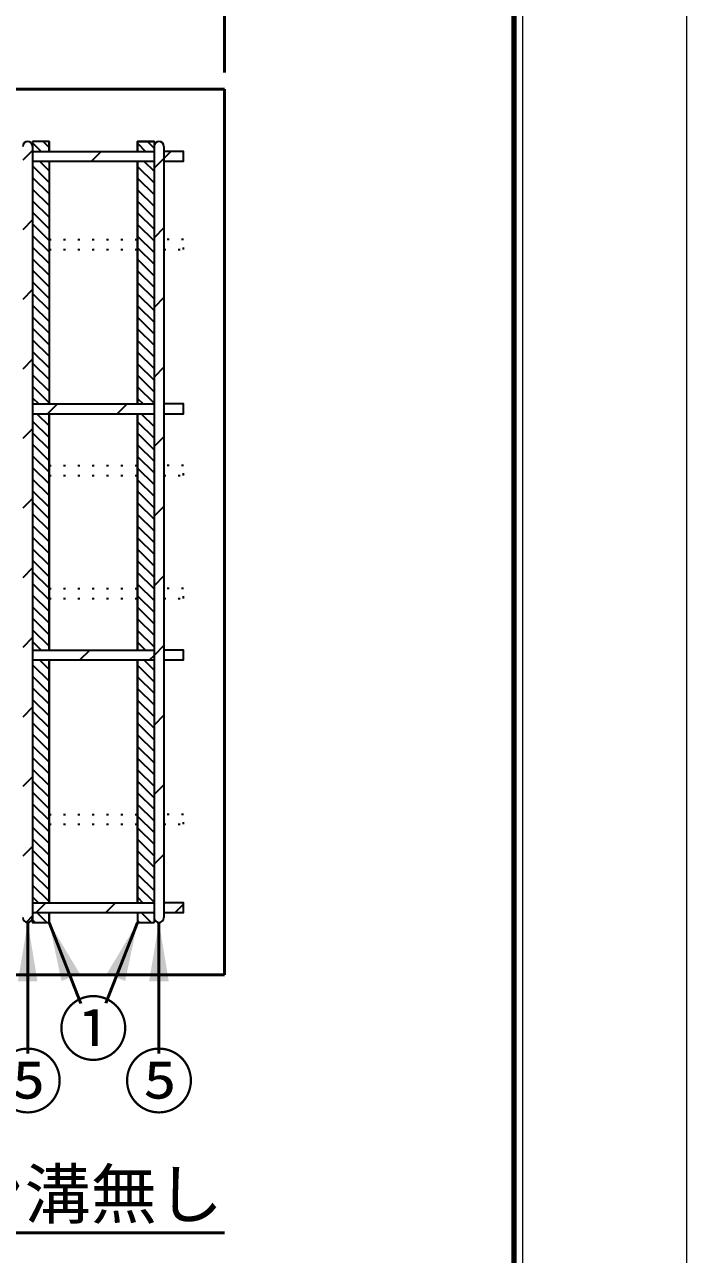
# Model space of a CAD drawing. Units: millimetres, scale not verified. Extents: x -2102 to 2102, y -1485 to 1485.
# Drawn here: x 1699 to 2102, y 278 to 1028 of the extents above; entities that cross this region are included whole.
import ezdxf
from ezdxf.enums import TextEntityAlignment as Align

# ---------------------------------------------------------------- set-up
doc = ezdxf.new("R2010")
doc.units = ezdxf.units.MM
doc.header["$LTSCALE"] = 5
doc.linetypes.add('DOTTED', pattern=[1.75, 0.25, -1.5])
doc.layers.add('0-0_V-nasSTD', color=7, linetype='Continuous', lineweight=35)
doc.layers.add('0-1_0', color=7, linetype='Continuous', lineweight=50)
doc.styles.add('ＭＳ ゴシック', font='')
doc.styles.get('ＭＳ ゴシック').set_extended_font_data('MS Gothic')

msp = doc.modelspace()

# ---------------------------------------------------------------- linework, layer by layer
at = {"layer": '0-0_V-nasSTD'}
for p, q in [((1703.932, 956.274), (1703.932, 953.274)), ((1703.932, 955.54), (1709.189, 950.283)), ((1710.269, 956.274), (1713.932, 952.611)), ((1767.932, 955.18), (1772.829, 950.283)), ((1773.9, 956.283), (1777.932, 952.251)), ((1703.932, 941.398), (1713.932, 931.398)), ((1708.118, 944.283), (1713.932, 938.469)), ((1767.932, 941.038), (1777.932, 931.038)), ((1771.758, 944.283), (1777.932, 938.109)), ((1703.932, 934.327), (1713.932, 924.327)), ((1767.932, 933.966), (1777.932, 923.966)), ((1703.932, 927.256), (1713.932, 917.256)), ((1767.932, 926.895), (1777.932, 916.895)), ((1703.932, 920.185), (1713.932, 910.185)), ((1767.932, 919.824), (1777.932, 909.824)), ((1703.932, 913.114), (1713.932, 903.114)), ((1767.932, 912.753), (1777.932, 902.753)), ((1703.932, 906.043), (1713.932, 896.043)), ((1767.932, 905.682), (1777.932, 895.682)), ((1703.932, 898.971), (1713.932, 888.971)), ((1767.932, 898.611), (1777.932, 888.611)), ((1703.932, 891.9), (1713.932, 881.9)), ((1703.932, 884.829), (1713.932, 874.829)), ((1767.932, 891.54), (1777.932, 881.54)), ((1703.932, 877.758), (1713.932, 867.758)), ((1767.932, 884.469), (1777.932, 874.469)), ((1767.932, 877.398), (1777.932, 867.398)), ((1703.932, 870.687), (1713.932, 860.687)), ((1767.932, 870.327), (1777.932, 860.327)), ((1703.932, 863.616), (1713.932, 853.616)), ((1767.932, 863.256), (1777.932, 853.256)), ((1703.932, 856.545), (1713.932, 846.545)), ((1767.932, 856.185), (1777.932, 846.185)), ((1703.932, 849.474), (1713.932, 839.474)), ((1767.932, 849.114), (1777.932, 839.114)), ((1703.932, 842.403), (1713.932, 832.403)), ((1767.932, 842.043), (1777.932, 832.043)), ((1703.932, 835.332), (1713.932, 825.332)), ((1767.932, 834.971), (1777.932, 824.971)), ((1703.932, 828.261), (1713.932, 818.261)), ((1767.932, 827.9), (1777.932, 817.9)), ((1703.932, 821.19), (1713.932, 811.19)), ((1767.932, 820.829), (1777.932, 810.829)), ((1703.932, 814.119), (1713.932, 804.119)), ((1767.932, 813.758), (1777.932, 803.758)), ((1703.932, 807.048), (1713.932, 797.048)), ((1767.932, 806.687), (1777.932, 796.687)), ((1703.932, 799.977), (1707.626, 796.283)), ((1767.932, 799.616), (1771.265, 796.283)), ((1706.555, 790.283), (1713.932, 782.905)), ((1713.632, 790.277), (1713.932, 789.977)), ((1770.194, 790.283), (1777.932, 782.545)), ((1703.932, 785.834), (1713.932, 775.834)), ((1767.932, 785.474), (1777.932, 775.474)), ((1703.932, 778.763), (1713.932, 768.763)), ((1767.932, 778.403), (1777.932, 768.403)), ((1703.932, 771.692), (1713.932, 761.692)), ((1767.932, 771.332), (1777.932, 761.332)), ((1703.932, 764.621), (1713.932, 754.621)), ((1703.932, 757.55), (1713.932, 747.55)), ((1767.932, 764.261), (1777.932, 754.261)), ((1767.932, 757.19), (1777.932, 747.19)), ((1703.932, 750.479), (1713.932, 740.479)), ((1767.932, 750.119), (1777.932, 740.119)), ((1703.932, 743.408), (1713.932, 733.408)), ((1767.932, 743.048), (1777.932, 733.048)), ((1703.932, 736.337), (1713.932, 726.337)), ((1767.932, 735.977), (1777.932, 725.977)), ((1703.932, 729.266), (1713.932, 719.266)), ((1767.932, 728.905), (1777.932, 718.905)), ((1703.932, 722.195), (1713.932, 712.195)), ((1767.932, 721.834), (1777.932, 711.834)), ((1703.932, 715.124), (1713.932, 705.124)), ((1767.932, 714.763), (1777.932, 704.763)), ((1703.932, 708.053), (1713.932, 698.053)), ((1767.932, 707.692), (1777.932, 697.692)), ((1703.932, 700.982), (1713.932, 690.982)), ((1767.932, 700.621), (1777.932, 690.621)), ((1703.932, 693.911), (1713.932, 683.911)), ((1767.932, 693.55), (1777.932, 683.55)), ((1703.932, 686.839), (1713.932, 676.839)), ((1767.932, 686.479), (1777.932, 676.479)), ((1703.932, 679.768), (1713.932, 669.768)), ((1767.932, 679.408), (1777.932, 669.408)), ((1703.932, 672.697), (1713.932, 662.697)), ((1767.932, 672.337), (1777.932, 662.337)), ((1703.932, 665.626), (1713.932, 655.626)), ((1767.932, 665.266), (1777.932, 655.266)), ((1703.932, 658.555), (1713.932, 648.555)), ((1767.932, 658.195), (1777.932, 648.195)), ((1703.932, 651.484), (1709.133, 646.283)), ((1767.932, 651.124), (1772.773, 646.283)), ((1703.932, 637.342), (1713.932, 627.342)), ((1708.062, 640.283), (1713.932, 634.413)), ((1767.932, 640.283), (1767.932, 545.403)), ((1771.702, 640.283), (1777.932, 634.053)), ((1703.932, 630.271), (1713.932, 620.271)), ((1767.932, 636.982), (1777.932, 626.982)), ((1767.932, 629.911), (1777.932, 619.911)), ((1703.932, 623.2), (1713.932, 613.2)), ((1767.932, 622.839), (1777.932, 612.839)), ((1703.932, 616.129), (1713.932, 606.129)), ((1767.932, 615.768), (1777.932, 605.768)), ((1703.932, 609.058), (1713.932, 599.058)), ((1767.932, 608.697), (1777.932, 598.697)), ((1703.932, 601.987), (1713.932, 591.987)), ((1767.932, 601.626), (1777.932, 591.626)), ((1703.932, 594.916), (1713.932, 584.916)), ((1767.932, 594.555), (1777.932, 584.555)), ((1703.932, 587.845), (1713.932, 577.845)), ((1767.932, 587.484), (1777.932, 577.484)), ((1703.932, 580.773), (1713.932, 570.773)), ((1767.932, 580.413), (1777.932, 570.413)), ((1703.932, 573.702), (1713.932, 563.702)), ((1767.932, 573.342), (1777.932, 563.342)), ((1703.932, 566.631), (1713.932, 556.631)), ((1767.932, 566.271), (1777.932, 556.271)), ((1703.932, 559.56), (1713.932, 549.56)), ((1767.932, 559.2), (1777.932, 549.2)), ((1703.932, 552.489), (1713.932, 542.489)), ((1767.932, 552.129), (1777.932, 542.129)), ((1703.932, 545.418), (1713.932, 535.418)), ((1767.932, 545.058), (1777.932, 535.058)), ((1703.932, 538.347), (1713.932, 528.347)), ((1767.932, 537.987), (1777.932, 527.987)), ((1703.932, 531.276), (1713.932, 521.276)), ((1767.932, 530.916), (1777.932, 520.916)), ((1703.932, 524.205), (1713.932, 514.205)), ((1767.932, 523.845), (1777.932, 513.845)), ((1703.932, 517.134), (1713.932, 507.134)), ((1703.932, 510.063), (1713.932, 500.063)), ((1767.932, 516.773), (1777.932, 506.773)), ((1703.932, 502.992), (1713.932, 492.992)), ((1767.932, 509.702), (1777.932, 499.702)), ((1767.932, 502.631), (1777.932, 492.631)), ((1703.932, 495.921), (1707.57, 492.283)), ((1767.932, 495.56), (1771.209, 492.283)), ((1703.932, 481.778), (1705.437, 480.274)), ((1706.499, 486.283), (1712.508, 480.274)), ((1713.57, 486.283), (1713.932, 485.921)), ((1767.932, 486.283), (1767.932, 480.283)), ((1767.932, 481.418), (1769.067, 480.283)), ((1767.932, 480.283), (1777.932, 480.283)), ((1770.138, 486.283), (1776.138, 480.283)), ((1777.209, 486.283), (1777.932, 485.56))]:
    msp.add_line(p, q, dxfattribs=at)
at = {"layer": '0-0_V-nasSTD', "lineweight": 50}
for p, q in [((1700.932, 400.274), (1700.932, 480.274)), ((1733.338, 430.911), (1713.932, 480.274)), ((1748.572, 431.028), (1767.932, 480.274)), ((1780.932, 400.274), (1780.932, 480.274))]:
    msp.add_line(p, q, dxfattribs=at)
at = {"layer": '0-0_V-nasSTD', "lineweight": 18}
for points in [[(-2102.5, -1485), (-2102.5, 1485), (2102.5, 1485), (2102.5, -1485)], [(-2002.5, -1385), (-2002.5, 1385), (2002.5, 1385), (2002.5, -1385)]]:
    msp.add_lwpolyline(points, close=True, dxfattribs=at)
at = {"layer": '0-0_V-nasSTD', "lineweight": 100}
msp.add_lwpolyline([(1997.5, -1380), (1997.5, 1380), (-1997.5, 1380)], dxfattribs=at)
at = {"layer": '0-0_V-nasSTD'}
for points in [[(1713.932, 950.283), (1713.932, 950.274), (1713.932, 956.274), (1703.932, 956.274)], [(1777.932, 956.283), (1767.932, 956.283), (1767.932, 950.283)], [(1713.932, 944.274), (1713.932, 939.651), (1713.932, 897.162), (1713.932, 891.162), (1713.932, 796.274)], [(1767.932, 944.283), (1767.932, 897.162), (1767.932, 891.162), (1767.932, 796.283)], [(1713.932, 646.274), (1713.932, 682.783), (1713.932, 688.783), (1713.932, 752.783), (1713.932, 758.783), (1713.932, 790.274)], [(1767.932, 790.283), (1767.932, 758.783), (1767.932, 752.783), (1767.932, 688.783)], [(1767.932, 688.783), (1767.932, 682.783), (1767.932, 646.283)], [(1713.932, 492.274), (1713.932, 539.403), (1713.932, 545.403), (1713.932, 640.274)], [(1767.932, 545.403), (1767.932, 539.403), (1767.932, 492.283)], [(1703.932, 483.274), (1703.932, 480.274), (1713.932, 480.274), (1713.932, 486.274)]]:
    msp.add_lwpolyline(points, dxfattribs=at)
for points in [[(1694.932, 444.274), (1700.932, 480.274), (1706.932, 444.274)], [(1713.932, 480.274), (1721.519, 444.575), (1727.103, 446.77)], [(1713.932, 480.274), (1727.103, 446.77), (1732.687, 448.965)], [(1749.177, 448.965), (1754.761, 446.77), (1767.932, 480.274)], [(1754.761, 446.77), (1760.345, 444.575), (1767.932, 480.274)], [(1774.932, 444.274), (1780.932, 480.274), (1786.932, 444.274)]]:
    msp.add_solid(points, dxfattribs=at)
at = {"layer": '0-1_0'}
for p, q in [((1820.932, 998.283), (1820.932, 1108.283)), ((1820.932, 988.283), (1082.432, 988.283)), ((1820.932, 448.283), (1820.932, 988.283)), ((1820.932, 895.283), (1820.932, 963.216)), ((1082.432, 448.283), (1820.932, 448.283)), ((1537.724, 290.956), (1820.932, 290.956))]:
    msp.add_line(p, q, dxfattribs=at)
at = {"layer": '0-1_0', "lineweight": 35}
for p, q in [((1713.932, 956.274), (1703.932, 956.274)), ((1703.932, 953.274), (1703.932, 483.274)), ((1713.932, 956.274), (1713.932, 950.274)), ((1777.932, 956.283), (1767.932, 956.283)), ((1767.932, 956.283), (1767.932, 950.283)), ((1767.932, 950.283), (1767.932, 956.283)), ((1777.932, 953.274), (1777.932, 483.274)), ((1783.932, 953.274), (1783.932, 483.274)), ((1703.932, 950.864), (1697.932, 944.864)), ((1703.932, 950.283), (1777.932, 950.283)), ((1717.485, 950.274), (1717.493, 950.283)), ((1724.557, 950.275), (1724.564, 950.283)), ((1731.629, 950.276), (1731.635, 950.283)), ((1738.701, 950.277), (1738.706, 950.283)), ((1739.777, 944.283), (1745.777, 950.283)), ((1745.773, 950.278), (1745.777, 950.283)), ((1752.845, 950.279), (1752.848, 950.283)), ((1759.917, 950.28), (1759.919, 950.283)), ((1766.989, 950.281), (1766.99, 950.283)), ((1783.932, 946.011), (1777.932, 940.011)), ((1788.204, 950.283), (1783.932, 946.011)), ((1703.932, 944.283), (1777.932, 944.283)), ((1713.932, 944.274), (1713.932, 796.274)), ((1767.932, 796.283), (1767.932, 944.283)), ((1703.932, 908.438), (1697.932, 902.438)), ((1783.932, 903.585), (1777.932, 897.585)), ((1703.932, 866.011), (1697.932, 860.011)), ((1783.932, 861.158), (1777.932, 855.158)), ((1703.932, 823.585), (1697.932, 817.585)), ((1783.932, 818.732), (1777.932, 812.732)), ((1703.932, 796.283), (1777.932, 796.283)), ((1719.056, 796.283), (1713.056, 790.283)), ((1755.483, 790.283), (1761.483, 796.283)), ((1703.932, 790.283), (1777.932, 790.283)), ((1713.932, 790.274), (1713.932, 646.274)), ((1767.932, 646.283), (1767.932, 790.283)), ((1703.932, 781.158), (1697.932, 775.158)), ((1783.932, 776.306), (1777.932, 770.306)), ((1703.932, 738.732), (1697.932, 732.732)), ((1783.932, 733.879), (1777.932, 727.879)), ((1703.932, 696.306), (1697.932, 690.306)), ((1783.932, 691.453), (1777.932, 685.453)), ((1703.932, 653.879), (1697.932, 647.879)), ((1703.932, 646.283), (1777.932, 646.283)), ((1732.762, 640.283), (1738.762, 646.283)), ((1783.932, 649.026), (1777.932, 643.026)), ((1703.932, 640.283), (1777.932, 640.283)), ((1713.932, 640.274), (1713.932, 492.274)), ((1767.932, 492.283), (1767.932, 640.283)), ((1775.188, 640.283), (1777.932, 643.026)), ((1703.932, 611.453), (1697.932, 605.453)), ((1783.932, 606.6), (1777.932, 600.6)), ((1703.932, 569.026), (1697.932, 563.026)), ((1783.932, 564.174), (1777.932, 558.174)), ((1703.932, 526.6), (1697.932, 520.6)), ((1783.932, 521.747), (1777.932, 515.747)), ((1703.932, 492.283), (1777.932, 492.283)), ((1712.041, 492.283), (1706.041, 486.283)), ((1748.468, 486.283), (1754.468, 492.283)), ((1795.932, 491.321), (1790.894, 486.283)), ((1703.932, 484.174), (1700.139, 480.381)), ((1703.932, 486.283), (1777.932, 486.283)), ((1703.932, 480.274), (1713.932, 480.274)), ((1703.932, 480.274), (1713.932, 480.274)), ((1713.932, 486.274), (1713.932, 480.274)), ((1767.932, 486.283), (1767.932, 480.283)), ((1767.932, 480.283), (1777.932, 480.283)), ((1767.932, 480.283), (1777.932, 480.283)), ((1777.823, 480.283), (1777.932, 480.392)), ((1777.932, 483.274), (1777.932, 480.283))]:
    msp.add_line(p, q, dxfattribs=at)
at = {"layer": '0-1_0', "linetype": 'DOTTED', "lineweight": 35}
for p, q in [((1713.932, 896.459), (1767.932, 896.459)), ((1713.932, 890.459), (1767.932, 890.459)), ((1713.932, 758.783), (1767.932, 758.783)), ((1713.932, 752.783), (1767.932, 752.783)), ((1713.932, 683.783), (1767.932, 683.783)), ((1713.932, 677.783), (1767.932, 677.783)), ((1713.932, 546.106), (1767.932, 546.106)), ((1713.932, 540.106), (1767.932, 540.106))]:
    msp.add_line(p, q, dxfattribs=at)
at = {"layer": '0-1_0', "lineweight": 35}
for points in [[(1767.932, 956.283), (1777.932, 956.283), (1777.932, 953.274)], [(1783.932, 944.283), (1795.932, 944.283), (1795.932, 950.283), (1783.932, 950.283)], [(1783.932, 790.283), (1795.932, 790.283), (1795.932, 796.283), (1783.932, 796.283)], [(1783.932, 640.283), (1795.932, 640.283), (1795.932, 646.283), (1783.932, 646.283)], [(1783.932, 486.283), (1795.932, 486.283), (1795.932, 492.283), (1783.932, 492.283)]]:
    msp.add_lwpolyline(points, dxfattribs=at)
at = {"layer": '0-1_0', "linetype": 'DOTTED', "lineweight": 35}
for points in [[(1783.932, 890.459), (1795.932, 890.459), (1795.932, 896.459), (1783.932, 896.459)], [(1783.932, 752.783), (1795.932, 752.783), (1795.932, 758.783), (1783.932, 758.783)], [(1783.932, 677.783), (1795.932, 677.783), (1795.932, 683.783), (1783.932, 683.783)], [(1783.932, 540.106), (1795.932, 540.106), (1795.932, 546.106), (1783.932, 546.106)]]:
    msp.add_lwpolyline(points, dxfattribs=at)
at = {"layer": '0-1_0', "lineweight": 35}
for centre, start, end in [((1700.932, 953.274), 0, 180), ((1780.932, 953.274), 0, 180), ((1700.932, 483.274), 180, 0), ((1780.932, 483.274), 180, 0)]:
    msp.add_arc(centre, 3, start, end, dxfattribs=at)

# ---------------------------------------------------------------- texts
at = {"layer": '0-0_V-nasSTD', "style": 'ＭＳ ゴシック'}
for s, height, p in [('①', 31.67, (1719.332, 389.993)), ('⑤', 31.67, (1679.368, 357.974)), ('⑤', 31.67, (1759.368, 357.974)), ('パッキン溝無し', 29.56, (1537.724, 290.956))]:
    msp.add_text(s, height=height, dxfattribs=at).set_placement(p, align=Align.BOTTOM_LEFT)

doc.saveas('drawing.dxf')
